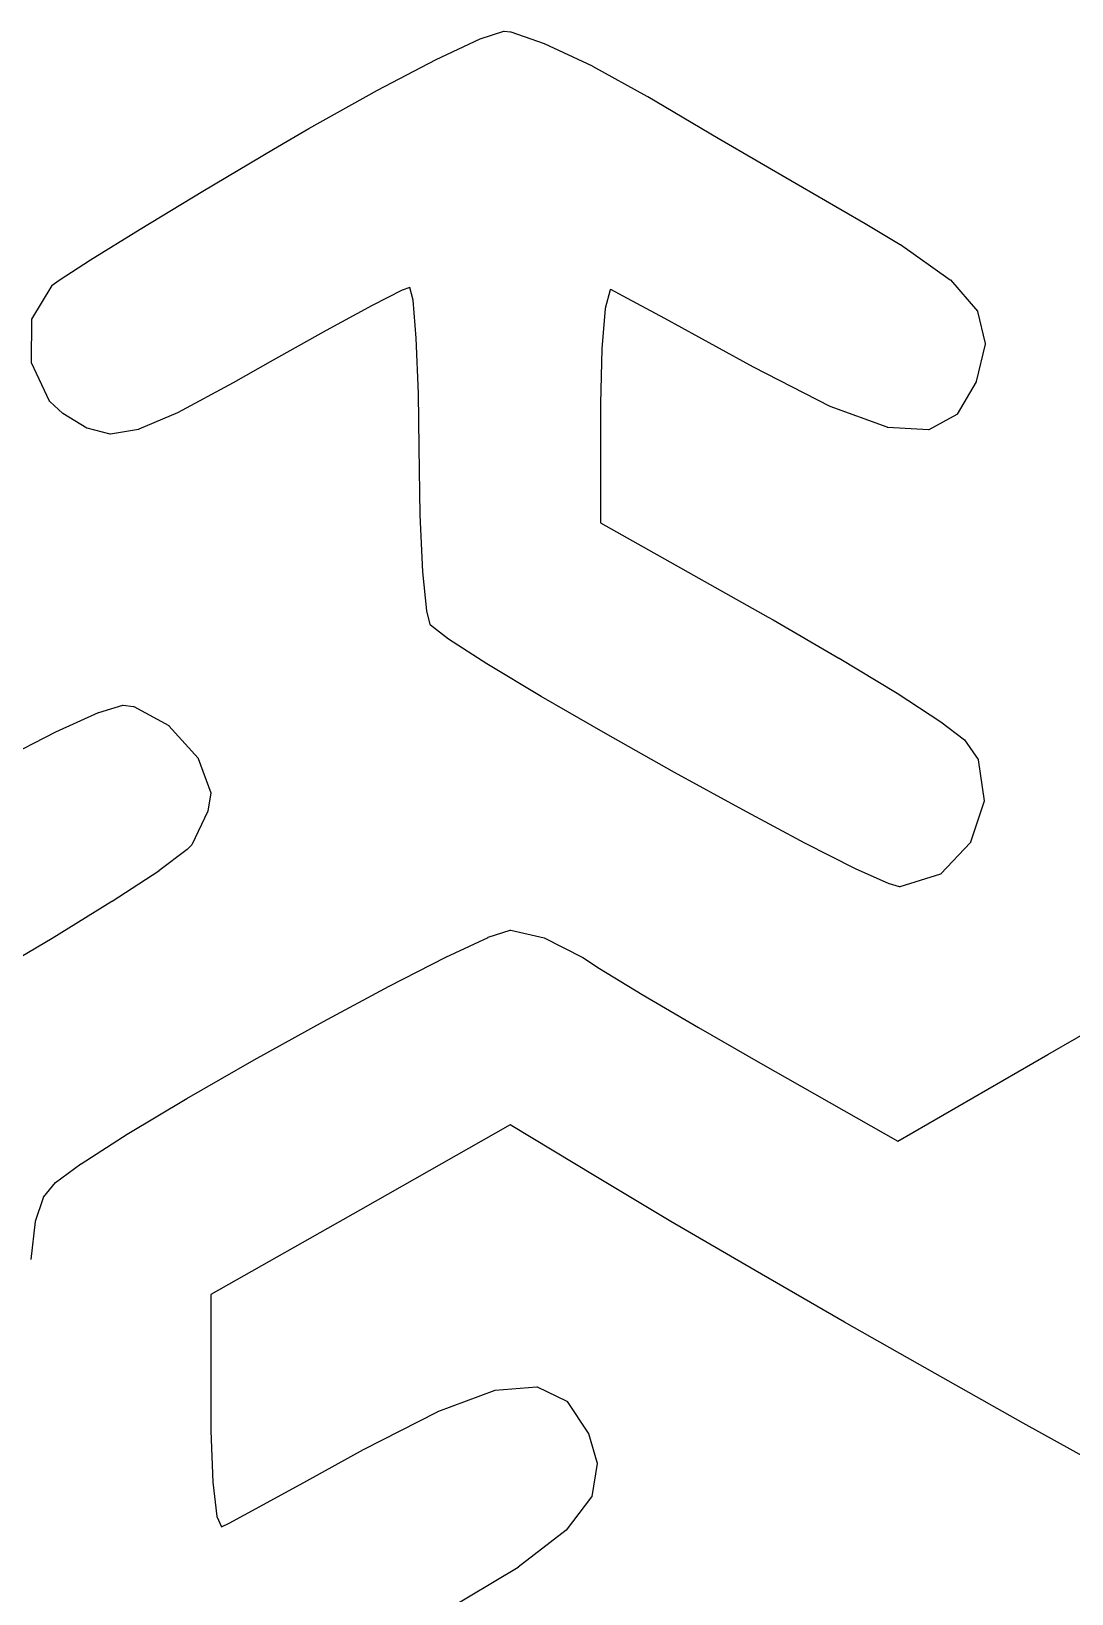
# Model space of a CAD drawing. Extents: x 175 to 215.1, y -115.1 to -74.9.
# Drawn here: x 194.3 to 200.17, y -84.52 to -75.7 of the extents above; entities that cross this region are included whole.
import ezdxf

# ---------------------------------------------------------------- set-up
doc = ezdxf.new("R2010")
doc.units = 0
doc.layers.add('BLACK', color=7, linetype='CONTINUOUS')

msp = doc.modelspace()

# ---------------------------------------------------------------- linework, layer by layer
at = {"layer": 'BLACK', "linetype": 'CONTINUOUS'}
for p, q in [((196.831, -75.7392), (196.964, -75.6959)), ((196.964, -75.6958), (196.965, -75.6957)), ((196.964, -75.6959), (196.964, -75.6958)), ((196.964, -75.6959), (196.964, -75.6959)), ((196.964, -75.6959), (196.964, -75.6959)), ((196.964, -75.6959), (196.964, -75.6959)), ((196.965, -75.6957), (196.965, -75.6957)), ((196.965, -75.6957), (196.965, -75.6957)), ((196.965, -75.6957), (196.965, -75.6957)), ((196.965, -75.6957), (196.966, -75.6957)), ((196.966, -75.6957), (196.966, -75.6957)), ((196.966, -75.6957), (196.966, -75.6957)), ((196.966, -75.6957), (197.002, -75.6996)), ((197.002, -75.6996), (197.002, -75.6996)), ((197.002, -75.6996), (197.002, -75.6996)), ((197.002, -75.6996), (197.002, -75.6996)), ((197.002, -75.6996), (197.003, -75.6997)), ((197.003, -75.6997), (197.003, -75.6998)), ((197.003, -75.6998), (197.003, -75.6998)), ((197.003, -75.6998), (197.003, -75.6998)), ((197.003, -75.6998), (197.192, -75.7642)), ((196.582, -75.8556), (196.83, -75.7394)), ((196.83, -75.7393), (196.831, -75.7392)), ((196.83, -75.7394), (196.83, -75.7393)), ((196.83, -75.7394), (196.83, -75.7394)), ((197.192, -75.7642), (197.193, -75.7642)), ((197.193, -75.7642), (197.193, -75.7643)), ((197.193, -75.7643), (197.193, -75.7644)), ((197.193, -75.7644), (197.464, -75.8919)), ((196.25, -76.0292), (196.582, -75.8557)), ((196.582, -75.8557), (196.582, -75.8556)), ((196.582, -75.8556), (196.582, -75.8556)), ((196.582, -75.8556), (196.582, -75.8556)), ((197.464, -75.8919), (197.464, -75.8919)), ((197.464, -75.8919), (197.465, -75.892)), ((197.465, -75.892), (197.465, -75.8921)), ((197.465, -75.8921), (197.772, -76.0617)), ((195.864, -76.2449), (196.25, -76.0293)), ((196.25, -76.0293), (196.25, -76.0292)), ((196.25, -76.0293), (196.25, -76.0293)), ((196.25, -76.0293), (196.25, -76.0293)), ((197.772, -76.0617), (197.772, -76.0618)), ((197.772, -76.0618), (197.772, -76.0618)), ((197.772, -76.0618), (197.772, -76.0618)), ((197.772, -76.0618), (197.777, -76.0648)), ((197.777, -76.0648), (197.777, -76.0649)), ((197.777, -76.0649), (197.777, -76.0649)), ((197.777, -76.0649), (198.175, -76.2987)), ((195.663, -76.3616), (195.864, -76.2449)), ((195.864, -76.2449), (195.864, -76.2449)), ((195.864, -76.2449), (195.864, -76.2449)), ((195.864, -76.2449), (195.864, -76.2449)), ((198.175, -76.2987), (198.175, -76.2987)), ((198.175, -76.2987), (198.175, -76.2987)), ((198.175, -76.2987), (198.615, -76.5561)), ((195.265, -76.5989), (195.663, -76.3617)), ((195.663, -76.3617), (195.663, -76.3616)), ((195.663, -76.3616), (195.663, -76.3616)), ((198.615, -76.5561), (199.005, -76.7819)), ((194.911, -76.813), (195.264, -76.5989)), ((195.264, -76.5989), (195.265, -76.5989)), ((195.265, -76.5989), (195.265, -76.5989)), ((194.631, -76.9861), (194.911, -76.813)), ((194.911, -76.813), (194.911, -76.813)), ((194.911, -76.813), (194.911, -76.813)), ((199.005, -76.7819), (199.005, -76.782)), ((199.005, -76.782), (199.005, -76.782)), ((199.005, -76.782), (199.203, -76.8999)), ((199.203, -76.8999), (199.203, -76.9)), ((199.203, -76.9), (199.203, -76.9001)), ((199.203, -76.9001), (199.204, -76.9001)), ((199.204, -76.9001), (199.485, -77.0993)), ((194.454, -77.1004), (194.631, -76.9861)), ((194.631, -76.9861), (194.631, -76.9861)), ((194.631, -76.9861), (194.631, -76.9861)), ((194.631, -76.9861), (194.631, -76.9861)), ((194.414, -77.1296), (194.454, -77.1005)), ((194.454, -77.1005), (194.454, -77.1004)), ((194.454, -77.1005), (194.454, -77.1005)), ((194.454, -77.1005), (194.454, -77.1005)), ((199.485, -77.0993), (199.485, -77.0993)), ((199.485, -77.0993), (199.485, -77.0994)), ((199.485, -77.0994), (199.486, -77.0994)), ((199.486, -77.0994), (199.486, -77.0997)), ((199.486, -77.0997), (199.486, -77.1)), ((199.486, -77.1), (199.486, -77.1)), ((199.486, -77.1), (199.486, -77.1001)), ((199.486, -77.1001), (199.639, -77.2768)), ((194.299, -77.322), (194.413, -77.1311)), ((194.413, -77.1302), (194.414, -77.1298)), ((194.413, -77.1305), (194.413, -77.1302)), ((194.413, -77.1302), (194.413, -77.1302)), ((194.413, -77.1302), (194.413, -77.1302)), ((194.413, -77.131), (194.413, -77.1305)), ((194.413, -77.1311), (194.413, -77.131)), ((194.413, -77.131), (194.413, -77.131)), ((194.413, -77.131), (194.413, -77.131)), ((194.414, -77.1298), (194.414, -77.1296)), ((194.414, -77.1296), (194.414, -77.1296)), ((194.414, -77.1296), (194.414, -77.1296)), ((196.391, -77.1578), (196.221, -77.2438)), ((196.433, -77.142), (196.391, -77.1578)), ((196.453, -77.2151), (196.433, -77.142)), ((197.564, -77.1565), (197.537, -77.2612)), ((197.568, -77.1549), (197.564, -77.1565)), ((197.663, -77.2045), (197.568, -77.1549)), ((196.221, -77.2438), (195.961, -77.3849)), ((196.47, -77.4282), (196.453, -77.2151)), ((197.537, -77.2612), (197.518, -77.4883)), ((197.874, -77.3182), (197.663, -77.2045)), ((199.639, -77.2768), (199.639, -77.2768)), ((199.639, -77.2768), (199.639, -77.277)), ((199.639, -77.277), (199.639, -77.2771)), ((199.639, -77.2771), (199.639, -77.2774)), ((199.639, -77.2774), (199.639, -77.2776)), ((199.639, -77.2776), (199.639, -77.2778)), ((199.639, -77.2778), (199.64, -77.278)), ((199.64, -77.278), (199.64, -77.2783)), ((199.64, -77.2783), (199.64, -77.2785)), ((199.64, -77.2785), (199.64, -77.2787)), ((199.64, -77.2787), (199.64, -77.2789)), ((199.64, -77.2789), (199.682, -77.4597)), ((194.296, -77.5652), (194.299, -77.3245)), ((194.299, -77.3223), (194.299, -77.322)), ((194.299, -77.3225), (194.299, -77.3223)), ((194.299, -77.3227), (194.299, -77.3225)), ((194.299, -77.3229), (194.299, -77.3227)), ((194.299, -77.3232), (194.299, -77.3229)), ((194.299, -77.3235), (194.299, -77.3232)), ((194.299, -77.3237), (194.299, -77.3235)), ((194.299, -77.3238), (194.299, -77.3237)), ((194.299, -77.3241), (194.299, -77.3238)), ((194.299, -77.3244), (194.299, -77.3241)), ((194.299, -77.3245), (194.299, -77.3244)), ((198.162, -77.476), (197.874, -77.3182)), ((195.961, -77.3849), (195.645, -77.563)), ((196.482, -77.7418), (196.47, -77.4282)), ((199.682, -77.4619), (199.632, -77.6733)), ((199.682, -77.4597), (199.682, -77.4597)), ((199.682, -77.4597), (199.682, -77.4599)), ((199.682, -77.4599), (199.682, -77.46)), ((199.682, -77.46), (199.682, -77.4604)), ((199.682, -77.4604), (199.682, -77.4607)), ((199.682, -77.4607), (199.682, -77.4608)), ((199.682, -77.4608), (199.682, -77.461)), ((199.682, -77.461), (199.682, -77.4613)), ((199.682, -77.4613), (199.682, -77.4617)), ((199.682, -77.4617), (199.682, -77.4618)), ((199.682, -77.4618), (199.682, -77.4619)), ((197.518, -77.4883), (197.51, -77.7979)), ((198.374, -77.5927), (198.162, -77.476)), ((198.162, -77.476), (198.162, -77.476)), ((194.296, -77.5654), (194.296, -77.5652)), ((194.296, -77.5655), (194.296, -77.5654)), ((194.296, -77.5658), (194.296, -77.5655)), ((194.296, -77.5662), (194.296, -77.5658)), ((194.296, -77.5663), (194.296, -77.5662)), ((194.296, -77.5664), (194.296, -77.5663)), ((194.296, -77.5668), (194.296, -77.5664)), ((194.296, -77.5672), (194.296, -77.5668)), ((194.297, -77.5673), (194.296, -77.5672)), ((194.297, -77.5674), (194.297, -77.5673)), ((194.399, -77.7853), (194.297, -77.5674)), ((194.297, -77.5674), (194.297, -77.5674)), ((195.645, -77.563), (195.436, -77.6817)), ((198.808, -77.8145), (198.374, -77.5927)), ((198.374, -77.5927), (198.374, -77.5927)), ((198.374, -77.5927), (198.374, -77.5927)), ((198.374, -77.5927), (198.374, -77.5927)), ((195.436, -77.6817), (195.122, -77.8501)), ((195.436, -77.6817), (195.436, -77.6817)), ((195.436, -77.6817), (195.436, -77.6817)), ((195.436, -77.6817), (195.436, -77.6817)), ((199.631, -77.6746), (199.525, -77.8581)), ((199.632, -77.6744), (199.631, -77.6746)), ((199.632, -77.6733), (199.632, -77.6733)), ((199.632, -77.6733), (199.632, -77.6735)), ((199.632, -77.6735), (199.632, -77.6737)), ((199.632, -77.6737), (199.632, -77.674)), ((199.632, -77.674), (199.632, -77.6743)), ((199.632, -77.6743), (199.632, -77.6744)), ((194.399, -77.7856), (194.399, -77.7853)), ((194.399, -77.786), (194.399, -77.7856)), ((194.399, -77.7861), (194.399, -77.786)), ((194.4, -77.7864), (194.399, -77.7861)), ((194.399, -77.7861), (194.399, -77.7861)), ((194.4, -77.7868), (194.4, -77.7864)), ((194.473, -77.8539), (194.4, -77.7868)), ((194.4, -77.7868), (194.4, -77.7868)), ((196.486, -78.0456), (196.482, -77.7418)), ((197.51, -77.7979), (197.51, -78.4716)), ((198.808, -77.8146), (198.808, -77.8145)), ((198.808, -77.8147), (198.808, -77.8146)), ((199.13, -77.9322), (198.808, -77.8147)), ((198.808, -77.8147), (198.808, -77.8147)), ((194.473, -77.8541), (194.473, -77.8539)), ((194.474, -77.8544), (194.473, -77.8541)), ((194.474, -77.8545), (194.474, -77.8544)), ((194.61, -77.9371), (194.474, -77.8545)), ((195.122, -77.8503), (194.903, -77.9435)), ((195.122, -77.8501), (195.122, -77.8502)), ((195.122, -77.8502), (195.122, -77.8503)), ((195.122, -77.8503), (195.122, -77.8503)), ((199.523, -77.86), (199.364, -77.9467)), ((199.524, -77.8596), (199.523, -77.8598)), ((199.523, -77.8598), (199.523, -77.86)), ((199.525, -77.8588), (199.524, -77.8589)), ((199.524, -77.8589), (199.524, -77.8592)), ((199.524, -77.8592), (199.524, -77.8594)), ((199.524, -77.8594), (199.524, -77.8595)), ((199.524, -77.8595), (199.524, -77.8596)), ((199.525, -77.8581), (199.525, -77.8581)), ((199.525, -77.8581), (199.525, -77.8584)), ((199.525, -77.8584), (199.525, -77.8587)), ((199.525, -77.8587), (199.525, -77.8588)), ((194.61, -77.9372), (194.61, -77.9371)), ((194.61, -77.9373), (194.61, -77.9372)), ((194.61, -77.9374), (194.61, -77.9373)), ((194.61, -77.9375), (194.61, -77.9374)), ((194.611, -77.9376), (194.61, -77.9375)), ((194.611, -77.9377), (194.611, -77.9376)), ((194.741, -77.97), (194.611, -77.9377)), ((194.611, -77.9377), (194.611, -77.9377)), ((194.742, -77.9701), (194.741, -77.97)), ((194.741, -77.97), (194.741, -77.97)), ((194.741, -77.97), (194.741, -77.97)), ((194.743, -77.9701), (194.742, -77.9702)), ((194.742, -77.9702), (194.742, -77.9701)), ((194.742, -77.9702), (194.742, -77.9702)), ((194.902, -77.9438), (194.743, -77.9701)), ((194.743, -77.9701), (194.743, -77.9701)), ((194.743, -77.9701), (194.743, -77.9701)), ((194.743, -77.9701), (194.743, -77.9701)), ((194.743, -77.9701), (194.743, -77.9701)), ((194.903, -77.9436), (194.902, -77.9437)), ((194.902, -77.9437), (194.902, -77.9438)), ((194.902, -77.9438), (194.902, -77.9438)), ((194.902, -77.9438), (194.902, -77.9438)), ((194.903, -77.9435), (194.903, -77.9435)), ((194.903, -77.9435), (194.903, -77.9436)), ((194.903, -77.9436), (194.903, -77.9436)), ((199.13, -77.9323), (199.13, -77.9322)), ((199.131, -77.9324), (199.13, -77.9323)), ((199.131, -77.9325), (199.131, -77.9324)), ((199.131, -77.9324), (199.131, -77.9324)), ((199.132, -77.9325), (199.131, -77.9325)), ((199.131, -77.9325), (199.131, -77.9325)), ((199.362, -77.9473), (199.132, -77.9325)), ((199.132, -77.9325), (199.132, -77.9325)), ((199.363, -77.9473), (199.362, -77.9473)), ((199.362, -77.9473), (199.362, -77.9473)), ((199.364, -77.947), (199.363, -77.9471)), ((199.363, -77.9471), (199.363, -77.9472)), ((199.363, -77.9472), (199.363, -77.9472)), ((199.363, -77.9472), (199.363, -77.9472)), ((199.363, -77.9472), (199.363, -77.9473)), ((199.364, -77.9467), (199.364, -77.9467)), ((199.364, -77.9467), (199.364, -77.9469)), ((199.364, -77.9469), (199.364, -77.947)), ((199.364, -77.947), (199.364, -77.947)), ((196.492, -78.4268), (196.486, -78.0456)), ((196.486, -78.0456), (196.486, -78.0456)), ((196.486, -78.0456), (196.486, -78.0456)), ((196.492, -78.4269), (196.492, -78.4268)), ((196.492, -78.427), (196.492, -78.4269)), ((196.492, -78.4269), (196.492, -78.4269)), ((196.507, -78.7475), (196.492, -78.427)), ((197.51, -78.4716), (198.457, -79.0036)), ((196.507, -78.7476), (196.507, -78.7475)), ((196.507, -78.7477), (196.507, -78.7476)), ((196.507, -78.7478), (196.507, -78.7477)), ((196.529, -78.9683), (196.507, -78.7478)), ((196.529, -78.9686), (196.529, -78.9683)), ((196.529, -78.969), (196.529, -78.9686)), ((196.549, -79.046), (196.529, -78.969)), ((196.529, -78.969), (196.529, -78.969)), ((196.549, -79.0461), (196.549, -79.046)), ((196.549, -79.0462), (196.549, -79.0461)), ((196.549, -79.0465), (196.549, -79.0462)), ((196.55, -79.0469), (196.549, -79.0465)), ((196.55, -79.047), (196.55, -79.0469)), ((196.55, -79.0471), (196.55, -79.047)), ((196.55, -79.0474), (196.55, -79.0471)), ((196.55, -79.0477), (196.55, -79.0474)), ((196.55, -79.0478), (196.55, -79.0477)), ((196.55, -79.0479), (196.55, -79.0478)), ((196.551, -79.0482), (196.55, -79.0479)), ((196.551, -79.0484), (196.551, -79.0482)), ((196.551, -79.0485), (196.551, -79.0484)), ((196.551, -79.0486), (196.551, -79.0485)), ((196.651, -79.1281), (196.551, -79.0486)), ((196.551, -79.0486), (196.551, -79.0486)), ((198.457, -79.0036), (198.457, -79.0036)), ((198.457, -79.0036), (198.485, -79.0194)), ((198.485, -79.0194), (198.485, -79.0195)), ((198.485, -79.0195), (198.485, -79.0195)), ((198.485, -79.0195), (198.857, -79.2349)), ((196.651, -79.1282), (196.651, -79.1281)), ((196.651, -79.1283), (196.651, -79.1282)), ((196.651, -79.1284), (196.651, -79.1283)), ((196.869, -79.2684), (196.651, -79.1284)), ((196.869, -79.2685), (196.869, -79.2684)), ((196.869, -79.2684), (196.869, -79.2684)), ((196.869, -79.2684), (196.869, -79.2684)), ((197.175, -79.452), (196.869, -79.2685)), ((198.857, -79.2349), (198.858, -79.2349)), ((198.858, -79.2349), (198.858, -79.2349)), ((198.858, -79.2349), (198.858, -79.2349)), ((198.858, -79.2349), (199.185, -79.4338)), ((197.175, -79.4521), (197.175, -79.452)), ((197.175, -79.452), (197.175, -79.452)), ((197.175, -79.452), (197.175, -79.452)), ((197.539, -79.6621), (197.175, -79.4521)), ((199.185, -79.4338), (199.185, -79.4339)), ((199.185, -79.4339), (199.185, -79.4339)), ((199.185, -79.4339), (199.185, -79.4339)), ((199.185, -79.4339), (199.432, -79.5948)), ((194.435, -79.6509), (194.676, -79.5419)), ((194.676, -79.5419), (194.677, -79.5418)), ((194.676, -79.5419), (194.676, -79.5419)), ((194.677, -79.5417), (194.812, -79.5012)), ((194.677, -79.5418), (194.677, -79.5417)), ((194.812, -79.5012), (194.813, -79.5011)), ((194.812, -79.5012), (194.812, -79.5012)), ((194.812, -79.5012), (194.812, -79.5012)), ((194.812, -79.5012), (194.812, -79.5012)), ((194.813, -79.5011), (194.813, -79.501)), ((194.813, -79.501), (194.813, -79.501)), ((194.813, -79.501), (194.813, -79.501)), ((194.813, -79.501), (194.814, -79.501)), ((194.814, -79.501), (194.814, -79.501)), ((194.814, -79.501), (194.814, -79.501)), ((194.814, -79.501), (194.814, -79.501)), ((194.814, -79.501), (194.873, -79.5088)), ((194.873, -79.5088), (194.873, -79.5088)), ((194.873, -79.5088), (194.874, -79.5089)), ((194.874, -79.5089), (194.874, -79.509)), ((194.874, -79.509), (194.874, -79.5091)), ((194.874, -79.5091), (194.874, -79.5091)), ((194.874, -79.5091), (194.874, -79.5092)), ((194.874, -79.5092), (194.875, -79.5094)), ((194.875, -79.5094), (195.072, -79.6166)), ((194.128, -79.8097), (194.435, -79.651)), ((194.435, -79.651), (194.435, -79.6509)), ((194.435, -79.6509), (194.435, -79.6509)), ((194.435, -79.651), (194.435, -79.651)), ((195.072, -79.6166), (195.072, -79.6167)), ((195.072, -79.6167), (195.072, -79.6169)), ((195.072, -79.6169), (195.072, -79.617)), ((195.072, -79.617), (195.072, -79.6171)), ((195.072, -79.6171), (195.073, -79.6172)), ((195.073, -79.6172), (195.073, -79.6175)), ((195.073, -79.6175), (195.073, -79.6177)), ((195.073, -79.6177), (195.238, -79.8005)), ((197.928, -79.8814), (197.539, -79.6621)), ((197.539, -79.6621), (197.539, -79.6621)), ((197.539, -79.6621), (197.539, -79.6621)), ((199.432, -79.5948), (199.432, -79.5948)), ((199.432, -79.5948), (199.432, -79.5949)), ((199.432, -79.5949), (199.432, -79.595)), ((199.432, -79.595), (199.565, -79.6964)), ((199.565, -79.6964), (199.565, -79.6964)), ((199.565, -79.6964), (199.566, -79.6966)), ((199.566, -79.6966), (199.566, -79.6967)), ((199.566, -79.6967), (199.566, -79.6969)), ((199.566, -79.6969), (199.566, -79.6971)), ((199.566, -79.6971), (199.566, -79.6973)), ((199.566, -79.6973), (199.566, -79.6975)), ((199.566, -79.6975), (199.643, -79.8074)), ((195.238, -79.8005), (195.238, -79.8006)), ((195.238, -79.8006), (195.239, -79.801)), ((195.239, -79.801), (195.239, -79.8013)), ((195.239, -79.8013), (195.239, -79.8013)), ((195.239, -79.8013), (195.239, -79.8014)), ((195.239, -79.8014), (195.239, -79.8018)), ((195.239, -79.8018), (195.239, -79.8022)), ((195.239, -79.8022), (195.309, -79.9961)), ((199.643, -79.8074), (199.643, -79.8075)), ((199.643, -79.8075), (199.643, -79.8076)), ((199.643, -79.8076), (199.643, -79.8077)), ((199.643, -79.8077), (199.643, -79.808)), ((199.643, -79.808), (199.643, -79.8083)), ((199.643, -79.8083), (199.643, -79.8085)), ((199.643, -79.8085), (199.643, -79.8086)), ((199.643, -79.8086), (199.643, -79.8089)), ((199.643, -79.8089), (199.643, -79.8093)), ((199.643, -79.8093), (199.643, -79.8094)), ((199.643, -79.8094), (199.643, -79.8095)), ((199.643, -79.8095), (199.677, -80.0412)), ((198.314, -80.093), (197.928, -79.8814)), ((197.928, -79.8814), (197.928, -79.8814)), ((197.928, -79.8814), (197.928, -79.8814)), ((195.309, -79.9986), (195.293, -80.0986)), ((195.309, -79.9961), (195.309, -79.9962)), ((195.309, -79.9962), (195.309, -79.9964)), ((195.309, -79.9964), (195.309, -79.9967)), ((195.309, -79.9967), (195.309, -79.9969)), ((195.309, -79.9969), (195.309, -79.9971)), ((195.309, -79.9971), (195.309, -79.9974)), ((195.309, -79.9974), (195.309, -79.9976)), ((195.309, -79.9976), (195.309, -79.9979)), ((195.309, -79.9979), (195.309, -79.9981)), ((195.309, -79.9981), (195.309, -79.9984)), ((195.309, -79.9984), (195.309, -79.9986)), ((195.293, -80.0999), (195.203, -80.2892)), ((195.293, -80.0986), (195.293, -80.0986)), ((195.293, -80.0986), (195.293, -80.0988)), ((195.293, -80.0988), (195.293, -80.099)), ((195.293, -80.099), (195.293, -80.0993)), ((195.293, -80.0993), (195.293, -80.0996)), ((195.293, -80.0996), (195.293, -80.0998)), ((195.293, -80.0998), (195.293, -80.0999)), ((198.665, -80.2798), (198.314, -80.093)), ((198.314, -80.093), (198.314, -80.093)), ((198.314, -80.093), (198.314, -80.093)), ((199.677, -80.0436), (199.6, -80.2748)), ((199.677, -80.0412), (199.677, -80.0413)), ((199.677, -80.0413), (199.677, -80.0415)), ((199.677, -80.0415), (199.677, -80.0416)), ((199.677, -80.0416), (199.677, -80.042)), ((199.677, -80.042), (199.677, -80.0423)), ((199.677, -80.0423), (199.677, -80.0424)), ((199.677, -80.0424), (199.677, -80.0426)), ((199.677, -80.0426), (199.677, -80.0429)), ((199.677, -80.0429), (199.677, -80.0432)), ((199.677, -80.0432), (199.677, -80.0434)), ((199.677, -80.0434), (199.677, -80.0436)), ((195.202, -80.2905), (195.176, -80.3165)), ((195.203, -80.2892), (195.202, -80.2895)), ((195.202, -80.2895), (195.202, -80.2897)), ((195.202, -80.2897), (195.202, -80.2899)), ((195.202, -80.2899), (195.202, -80.2901)), ((195.202, -80.2901), (195.202, -80.2903)), ((195.202, -80.2903), (195.202, -80.2905)), ((195.203, -80.2892), (195.203, -80.2892)), ((198.951, -80.4246), (198.665, -80.2798)), ((198.665, -80.2798), (198.665, -80.2798)), ((198.665, -80.2798), (198.665, -80.2798)), ((198.665, -80.2798), (198.665, -80.2798)), ((199.599, -80.2766), (199.433, -80.4544)), ((199.6, -80.275), (199.599, -80.2754)), ((199.599, -80.2754), (199.599, -80.2758)), ((199.599, -80.2758), (199.599, -80.2758)), ((199.599, -80.2758), (199.599, -80.2759)), ((199.599, -80.2759), (199.599, -80.2762)), ((199.599, -80.2762), (199.599, -80.2766)), ((199.599, -80.2766), (199.599, -80.2766)), ((199.599, -80.2766), (199.599, -80.2766)), ((199.6, -80.2748), (199.6, -80.2749)), ((199.6, -80.2749), (199.6, -80.2749)), ((199.6, -80.2749), (199.6, -80.275)), ((195.176, -80.3171), (195.016, -80.4375)), ((195.176, -80.3165), (195.176, -80.3166)), ((195.176, -80.3166), (195.176, -80.3168)), ((195.176, -80.3168), (195.176, -80.3171)), ((195.016, -80.4377), (194.752, -80.6107)), ((195.016, -80.4375), (195.016, -80.4376)), ((195.016, -80.4376), (195.016, -80.4376)), ((195.016, -80.4376), (195.016, -80.4377)), ((198.951, -80.4247), (198.951, -80.4246)), ((199.141, -80.5105), (198.951, -80.4247)), ((198.951, -80.4247), (198.951, -80.4247)), ((198.951, -80.4247), (198.951, -80.4247)), ((199.431, -80.4557), (199.201, -80.5268)), ((199.432, -80.4555), (199.431, -80.4556)), ((199.431, -80.4556), (199.431, -80.4557)), ((199.433, -80.4549), (199.432, -80.455)), ((199.432, -80.455), (199.432, -80.4552)), ((199.432, -80.4552), (199.432, -80.4554)), ((199.432, -80.4554), (199.432, -80.4554)), ((199.432, -80.4554), (199.432, -80.4555)), ((199.433, -80.4544), (199.433, -80.4544)), ((199.433, -80.4544), (199.433, -80.4546)), ((199.433, -80.4546), (199.433, -80.4548)), ((199.433, -80.4548), (199.433, -80.4549)), ((199.142, -80.5106), (199.141, -80.5105)), ((199.142, -80.5107), (199.142, -80.5106)), ((199.142, -80.5108), (199.142, -80.5107)), ((199.198, -80.5268), (199.142, -80.5108)), ((199.199, -80.5269), (199.198, -80.5268)), ((199.199, -80.527), (199.199, -80.5269)), ((199.2, -80.527), (199.199, -80.527)), ((199.199, -80.527), (199.199, -80.527)), ((199.199, -80.527), (199.199, -80.527)), ((199.201, -80.5269), (199.2, -80.527)), ((199.2, -80.527), (199.2, -80.527)), ((199.2, -80.527), (199.2, -80.527)), ((199.2, -80.527), (199.2, -80.527)), ((199.201, -80.5268), (199.201, -80.5268)), ((199.201, -80.5268), (199.201, -80.5268)), ((199.201, -80.5268), (199.201, -80.5268)), ((199.201, -80.5268), (199.201, -80.5268)), ((199.201, -80.5268), (199.201, -80.5269)), ((194.751, -80.6107), (194.414, -80.8184)), ((194.752, -80.6107), (194.751, -80.6107)), ((194.751, -80.6107), (194.751, -80.6107)), ((194.752, -80.6107), (194.752, -80.6107)), ((194.414, -80.8185), (194.034, -81.0431)), ((194.414, -80.8184), (194.414, -80.8185)), ((194.414, -80.8185), (194.414, -80.8185)), ((194.414, -80.8185), (194.414, -80.8185)), ((196.637, -80.9236), (196.875, -80.8124)), ((196.875, -80.8122), (197, -80.7712)), ((196.875, -80.8123), (196.875, -80.8122)), ((196.875, -80.8124), (196.875, -80.8123)), ((196.875, -80.8124), (196.875, -80.8124)), ((197, -80.7712), (197.001, -80.7711)), ((197, -80.7712), (197, -80.7712)), ((197, -80.7712), (197, -80.7712)), ((197.001, -80.7711), (197.001, -80.771)), ((197.001, -80.771), (197.001, -80.771)), ((197.001, -80.771), (197.002, -80.771)), ((197.001, -80.7711), (197.001, -80.7711)), ((197.002, -80.771), (197.002, -80.771)), ((197.002, -80.771), (197.002, -80.771)), ((197.002, -80.771), (197.002, -80.7711)), ((197.002, -80.7711), (197.003, -80.7711)), ((197.003, -80.7711), (197.192, -80.815)), ((197.192, -80.815), (197.192, -80.815)), ((197.192, -80.815), (197.192, -80.8151)), ((197.192, -80.8151), (197.193, -80.8151)), ((197.193, -80.8151), (197.193, -80.8152)), ((197.193, -80.8152), (197.193, -80.8154)), ((197.193, -80.8154), (197.193, -80.8154)), ((197.193, -80.8154), (197.193, -80.8154)), ((197.193, -80.8154), (197.41, -80.9267)), ((196.316, -81.0877), (196.636, -80.9237)), ((196.636, -80.9237), (196.637, -80.9236)), ((196.637, -80.9236), (196.637, -80.9236)), ((196.637, -80.9236), (196.637, -80.9236)), ((197.41, -80.9267), (197.41, -80.9267)), ((197.41, -80.9267), (197.41, -80.9269)), ((197.41, -80.9269), (197.41, -80.927)), ((197.41, -80.927), (197.505, -80.9885)), ((197.505, -80.9885), (197.746, -81.1353)), ((200.037, -81.4739), (200.884, -80.9848)), ((195.945, -81.2872), (196.316, -81.0877)), ((196.316, -81.0877), (196.316, -81.0877)), ((196.316, -81.0877), (196.316, -81.0877)), ((196.316, -81.0877), (196.316, -81.0877)), ((197.746, -81.1353), (198.063, -81.3221)), ((195.554, -81.5048), (195.945, -81.2873)), ((195.945, -81.2873), (195.945, -81.2872)), ((195.945, -81.2872), (195.945, -81.2872)), ((195.945, -81.2872), (195.945, -81.2872)), ((198.063, -81.3221), (198.063, -81.3221)), ((198.063, -81.3221), (198.413, -81.5232)), ((195.174, -81.7231), (195.554, -81.5048)), ((195.554, -81.5048), (195.554, -81.5048)), ((195.554, -81.5048), (195.554, -81.5048)), ((198.413, -81.5232), (199.189, -81.963)), ((199.189, -81.963), (200.036, -81.4739)), ((200.036, -81.4739), (200.037, -81.4739)), ((200.037, -81.4739), (200.037, -81.4739)), ((194.838, -81.9246), (195.174, -81.7231)), ((195.174, -81.7231), (195.174, -81.7231)), ((195.174, -81.7231), (195.174, -81.7231)), ((195.174, -81.7231), (195.174, -81.7231)), ((197, -81.8716), (196.154, -82.3502)), ((197.483, -82.1633), (197, -81.8716)), ((194.577, -82.0919), (194.838, -81.9246)), ((194.838, -81.9246), (194.838, -81.9246)), ((194.838, -81.9246), (194.838, -81.9246)), ((194.838, -81.9246), (194.838, -81.9246)), ((194.433, -82.1968), (194.576, -82.0921)), ((194.576, -82.0921), (194.577, -82.092)), ((194.576, -82.0921), (194.576, -82.0921)), ((194.577, -82.092), (194.577, -82.0919)), ((194.365, -82.2803), (194.432, -82.1976)), ((194.432, -82.1974), (194.433, -82.1972)), ((194.432, -82.1975), (194.432, -82.1974)), ((194.432, -82.1976), (194.432, -82.1975)), ((194.432, -82.1976), (194.432, -82.1976)), ((194.433, -82.1969), (194.433, -82.1968)), ((194.433, -82.1968), (194.433, -82.1968)), ((194.433, -82.1972), (194.433, -82.1969)), ((197.907, -82.4161), (197.483, -82.1633)), ((197.483, -82.1633), (197.483, -82.1633)), ((197.483, -82.1633), (197.483, -82.1633)), ((194.32, -82.415), (194.364, -82.2819)), ((194.364, -82.2809), (194.365, -82.2806)), ((194.364, -82.281), (194.364, -82.2809)), ((194.364, -82.2811), (194.364, -82.281)), ((194.364, -82.2814), (194.364, -82.2811)), ((194.364, -82.2818), (194.364, -82.2814)), ((194.364, -82.2819), (194.364, -82.2818)), ((194.365, -82.2806), (194.365, -82.2803)), ((196.154, -82.3502), (195.309, -82.8288)), ((194.295, -82.6324), (194.32, -82.416)), ((194.32, -82.4155), (194.32, -82.415)), ((194.32, -82.4159), (194.32, -82.4155)), ((194.32, -82.416), (194.32, -82.4159)), ((194.32, -82.4159), (194.32, -82.4159)), ((194.32, -82.4159), (194.32, -82.4159)), ((194.32, -82.4159), (194.32, -82.4159)), ((198.383, -82.6941), (197.907, -82.4161)), ((197.907, -82.4161), (197.907, -82.4161)), ((197.907, -82.4161), (197.907, -82.4161)), ((198.888, -82.9849), (198.383, -82.6941)), ((198.383, -82.6941), (198.383, -82.6941)), ((198.383, -82.6941), (198.383, -82.6941)), ((195.309, -82.8288), (195.309, -83.5013)), ((199.4, -83.276), (198.888, -82.9849)), ((198.888, -82.9849), (198.888, -82.9849)), ((198.888, -82.9849), (198.888, -82.9849)), ((199.4, -83.2761), (199.4, -83.276)), ((199.4, -83.276), (199.4, -83.276)), ((199.897, -83.5552), (199.4, -83.2761)), ((196.591, -83.4907), (196.915, -83.3695)), ((196.915, -83.3694), (196.915, -83.3693)), ((196.915, -83.3693), (196.916, -83.3693)), ((196.915, -83.3695), (196.915, -83.3694)), ((196.915, -83.3694), (196.915, -83.3694)), ((196.916, -83.3692), (197.151, -83.3497)), ((196.916, -83.3693), (196.916, -83.3692)), ((196.916, -83.3692), (196.916, -83.3692)), ((196.916, -83.3692), (196.916, -83.3692)), ((197.151, -83.3497), (197.151, -83.3497)), ((197.151, -83.3497), (197.151, -83.3497)), ((197.151, -83.3497), (197.152, -83.3497)), ((197.152, -83.3497), (197.152, -83.3498)), ((197.152, -83.3498), (197.152, -83.3498)), ((197.152, -83.3498), (197.152, -83.3498)), ((197.152, -83.3498), (197.152, -83.3499)), ((197.152, -83.3499), (197.153, -83.3499)), ((197.153, -83.3499), (197.153, -83.35)), ((197.153, -83.35), (197.153, -83.3501)), ((197.153, -83.3501), (197.153, -83.3502)), ((197.153, -83.3502), (197.32, -83.4309)), ((197.32, -83.4309), (197.32, -83.431)), ((197.32, -83.431), (197.32, -83.4311)), ((197.32, -83.4311), (197.32, -83.4313)), ((197.32, -83.4313), (197.32, -83.4314)), ((197.32, -83.4314), (197.32, -83.4315)), ((197.32, -83.4315), (197.321, -83.4317)), ((197.321, -83.4317), (197.321, -83.4319)), ((197.321, -83.4319), (197.321, -83.432)), ((197.321, -83.432), (197.321, -83.4322)), ((197.321, -83.4322), (197.321, -83.4324)), ((197.321, -83.4324), (197.322, -83.4327)), ((197.322, -83.4327), (197.441, -83.6119)), ((195.309, -83.5013), (195.31, -83.5996)), ((196.172, -83.7053), (196.59, -83.4909)), ((196.59, -83.4908), (196.591, -83.4907)), ((196.59, -83.4909), (196.59, -83.4908)), ((196.59, -83.4909), (196.59, -83.4909)), ((200.357, -83.8099), (199.897, -83.5552)), ((199.897, -83.5552), (199.897, -83.5552)), ((199.897, -83.5552), (199.897, -83.5552)), ((195.31, -83.5996), (195.321, -83.8884)), ((197.441, -83.6119), (197.441, -83.6119)), ((197.441, -83.6119), (197.441, -83.6122)), ((197.441, -83.6122), (197.442, -83.6123)), ((197.442, -83.6123), (197.442, -83.6126)), ((197.442, -83.6126), (197.442, -83.6128)), ((197.442, -83.6128), (197.442, -83.613)), ((197.442, -83.613), (197.442, -83.6132)), ((197.442, -83.6132), (197.492, -83.7811)), ((195.852, -83.8815), (196.172, -83.7053)), ((196.172, -83.7053), (196.172, -83.7053)), ((196.172, -83.7053), (196.172, -83.7053)), ((196.172, -83.7053), (196.172, -83.7053)), ((197.492, -83.7833), (197.461, -83.9694)), ((197.492, -83.7811), (197.492, -83.7812)), ((197.492, -83.7812), (197.492, -83.7813)), ((197.492, -83.7813), (197.492, -83.7814)), ((197.492, -83.7814), (197.492, -83.7818)), ((197.492, -83.7818), (197.492, -83.7821)), ((197.492, -83.7821), (197.492, -83.7822)), ((197.492, -83.7822), (197.492, -83.7824)), ((197.492, -83.7824), (197.492, -83.7827)), ((197.492, -83.7827), (197.492, -83.7831)), ((197.492, -83.7831), (197.492, -83.7832)), ((197.492, -83.7832), (197.492, -83.7833)), ((195.321, -83.8884), (195.343, -84.083)), ((195.587, -84.026), (195.852, -83.8815)), ((195.852, -83.8815), (195.852, -83.8815)), ((197.46, -83.9716), (197.317, -84.1597)), ((197.461, -83.9712), (197.46, -83.9714)), ((197.46, -83.9714), (197.46, -83.9716)), ((197.461, -83.9694), (197.461, -83.9694)), ((197.461, -83.9694), (197.461, -83.9696)), ((197.461, -83.9696), (197.461, -83.9698)), ((197.461, -83.9698), (197.461, -83.9701)), ((197.461, -83.9701), (197.461, -83.9704)), ((197.461, -83.9704), (197.461, -83.9706)), ((197.461, -83.9706), (197.461, -83.9707)), ((197.461, -83.9707), (197.461, -83.971)), ((197.461, -83.971), (197.461, -83.9712)), ((195.343, -84.083), (195.37, -84.1417)), ((195.413, -84.1195), (195.587, -84.026)), ((195.37, -84.1417), (195.413, -84.1195)), ((197.316, -84.1606), (197.045, -84.3697)), ((197.317, -84.1604), (197.316, -84.1605)), ((197.316, -84.1605), (197.316, -84.1606)), ((197.317, -84.1597), (197.317, -84.1597)), ((197.317, -84.1597), (197.317, -84.1598)), ((197.317, -84.1598), (197.317, -84.1599)), ((197.317, -84.1599), (197.317, -84.1602)), ((197.317, -84.1602), (197.317, -84.1604)), ((197.045, -84.3701), (196.63, -84.6193)), ((197.045, -84.3697), (197.045, -84.3698)), ((197.045, -84.3698), (197.045, -84.3699)), ((197.045, -84.3699), (197.045, -84.3701))]:
    msp.add_line(p, q, dxfattribs=at)

doc.saveas('drawing.dxf')
